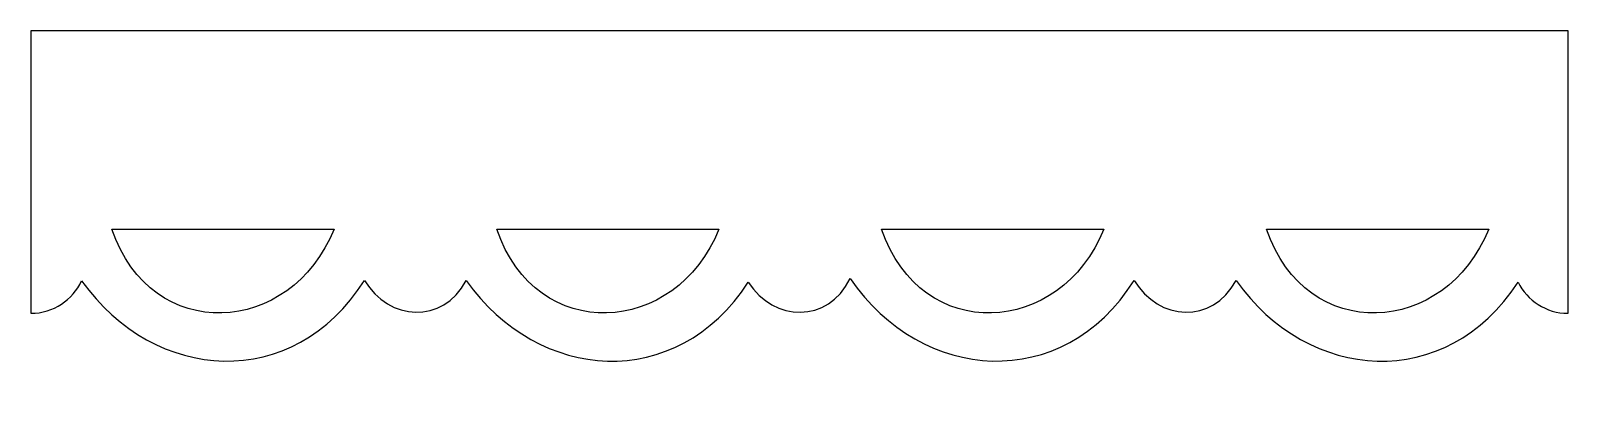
# Model space of a CAD drawing. Header units: centimetres. Extents: x -4.08 to 3.93, y 1.22 to 3.11.
import ezdxf

# ---------------------------------------------------------------- set-up
doc = ezdxf.new("R2010")
doc.units = ezdxf.units.CM
doc.header["$MEASUREMENT"] = 0
doc.layers.add('Layer 1', color=7, linetype='Continuous')

msp = doc.modelspace()

# ---------------------------------------------------------------- linework, layer by layer
at = {"layer": 'Layer 1', "color": 96}
for points, knots in [([(3.92531, 1.63418), (3.81109, 1.63418), (3.7133, 1.70054), (3.66522, 1.79613), (3.66522, 1.79613), (3.29117, 1.22112), (2.57365, 1.2733), (2.19734, 1.80531), (2.19734, 1.80531), (2.07436, 1.57466), (1.79458, 1.59374), (1.66733, 1.80531), (1.66733, 1.80531), (1.29466, 1.21782), (0.56353, 1.271), (0.18834, 1.81457), (0.18834, 1.81457), (0.07295, 1.58025), (-0.20734, 1.58858), (-0.34133, 1.79608), (-0.34133, 1.79608), (-0.71529, 1.22111), (-1.43298, 1.27331), (-1.80913, 1.80534), (-1.80913, 1.80534), (-1.93214, 1.5747), (-2.21192, 1.59374), (-2.33917, 1.80534), (-2.33917, 1.80534), (-2.70839, 1.22303), (-3.43164, 1.26921), (-3.81123, 1.80312), (-3.81123, 1.80312), (-3.8579, 1.70356), (-3.95807, 1.63424), (-4.0751, 1.63424), (-4.0751, 1.63424), (-4.0751, 1.63424), (-4.07621, 3.10556), (-4.07621, 3.10556), (-4.07621, 3.10556), (-4.07621, 3.10556), (3.92643, 3.10556), (3.92643, 3.10556), (3.92643, 3.10556), (3.92643, 3.10556), (3.92532, 1.63419), (3.92532, 1.63419), (3.92532, 1.63419), (3.92532, 1.63419), (3.92531, 1.63418), (3.92531, 1.63418)], [0, 0, 0, 0, 0.0714286, 0.0714286, 0.0714286, 0.0714286, 0.1428571, 0.1428571, 0.1428571, 0.1428571, 0.2142857, 0.2142857, 0.2142857, 0.2142857, 0.2857143, 0.2857143, 0.2857143, 0.2857143, 0.3571429, 0.3571429, 0.3571429, 0.3571429, 0.4285714, 0.4285714, 0.4285714, 0.4285714, 0.5, 0.5, 0.5, 0.5, 0.5714286, 0.5714286, 0.5714286, 0.5714286, 0.6428571, 0.6428571, 0.6428571, 0.6428571, 0.7142857, 0.7142857, 0.7142857, 0.7142857, 0.7857143, 0.7857143, 0.7857143, 0.7857143, 0.8571429, 0.8571429, 0.8571429, 0.8571429, 1, 1, 1, 1]), ([(-3.65424, 2.07315), (-3.44786, 1.46594), (-2.72042, 1.51444), (-2.4974, 2.07315), (-2.4974, 2.07315), (-2.4974, 2.07315), (-3.65424, 2.07315), (-3.65424, 2.07315)], [0, 0, 0, 0, 0.3333333, 0.3333333, 0.3333333, 0.3333333, 1, 1, 1, 1]), ([(-1.65076, 2.07315), (-1.44454, 1.46592), (-0.71695, 1.51443), (-0.49408, 2.07315), (-0.49408, 2.07315), (-0.49408, 2.07315), (-1.65076, 2.07315), (-1.65076, 2.07315)], [0, 0, 0, 0, 0.3333333, 0.3333333, 0.3333333, 0.3333333, 1, 1, 1, 1]), ([(0.35232, 2.07315), (0.55857, 1.46601), (1.28617, 1.51435), (1.50897, 2.07315), (1.50897, 2.07315), (1.50897, 2.07315), (0.35232, 2.07315), (0.35232, 2.07315)], [0, 0, 0, 0, 0.3333333, 0.3333333, 0.3333333, 0.3333333, 1, 1, 1, 1]), ([(2.3558, 2.07315), (2.56192, 1.4659), (3.28965, 1.51443), (3.51245, 2.07315), (3.51245, 2.07315), (3.51245, 2.07315), (2.3558, 2.07315), (2.3558, 2.07315)], [0, 0, 0, 0, 0.3333333, 0.3333333, 0.3333333, 0.3333333, 1, 1, 1, 1])]:
    msp.add_open_spline(points, degree=3, knots=knots, dxfattribs=at)

doc.saveas('drawing.dxf')
